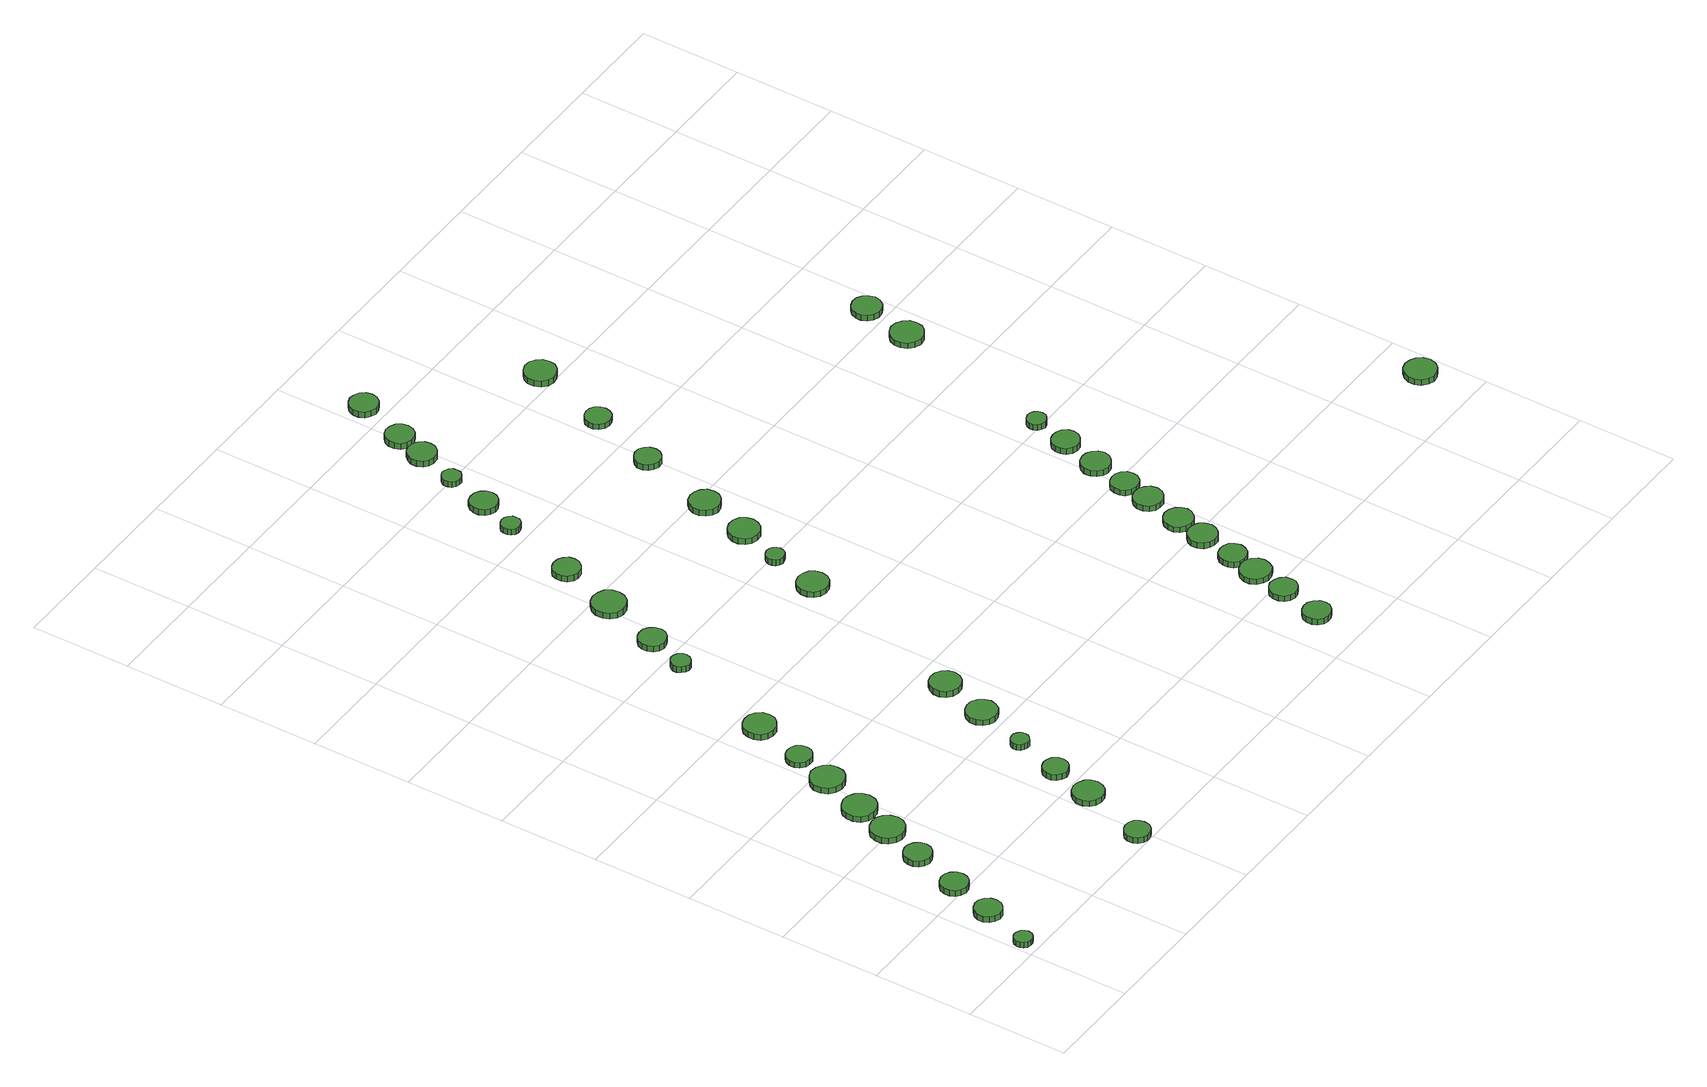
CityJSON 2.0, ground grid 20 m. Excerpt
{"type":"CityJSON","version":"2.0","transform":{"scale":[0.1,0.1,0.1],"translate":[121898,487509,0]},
"CityObjects":{
"tree1":{"type":"SolitaryVegetationObject","attributes":{"function":"something"},"geometry":[{"type":"MultiSurface","lod":"1","boundaries":[[[0,1,2,3,4,5,6,7,8,9,10,11,12,13,14]],[[15,16,17,18,19,20,21,22,23,24,25,26,27,28,29]],[[0,29,28,1]],[[1,28,27,2]],[[2,27,26,3]],[[3,26,25,4]],[[4,25,24,5]],[[5,24,23,6]],[[6,23,22,7]],[[7,22,21,8]],[[8,21,20,9]],[[9,20,19,10]],[[10,19,18,11]],[[11,18,17,12]],[[12,17,16,13]],[[13,16,15,14]],[[14,15,29,0]]]}]},
"tree2":{"type":"SolitaryVegetationObject","attributes":{"function":"something"},"geometry":[{"type":"MultiSurface","lod":"1","boundaries":[[[30,31,32,33,34,35,36,37,38,39,40,41,42,43,44]],[[45,46,47,48,49,50,51,52,53,54,55,56,57,58,59]],[[30,59,58,31]],[[31,58,57,32]],[[32,57,56,33]],[[33,56,55,34]],[[34,55,54,35]],[[35,54,53,36]],[[36,53,52,37]],[[37,52,51,38]],[[38,51,50,39]],[[39,50,49,40]],[[40,49,48,41]],[[41,48,47,42]],[[42,47,46,43]],[[43,46,45,44]],[[44,45,59,30]]]}]},
"tree3":{"type":"SolitaryVegetationObject","attributes":{"function":"something"},"geometry":[{"type":"MultiSurface","lod":"1","boundaries":[[[60,61,62,63,64,65,66,67,68,69,70,71,72,73,74]],[[75,76,77,78,79,80,81,82,83,84,85,86,87,88,89]],[[60,89,88,61]],[[61,88,87,62]],[[62,87,86,63]],[[63,86,85,64]],[[64,85,84,65]],[[65,84,83,66]],[[66,83,82,67]],[[67,82,81,68]],[[68,81,80,69]],[[69,80,79,70]],[[70,79,78,71]],[[71,78,77,72]],[[72,77,76,73]],[[73,76,75,74]],[[74,75,89,60]]]}]},
"tree4":{"type":"SolitaryVegetationObject","attributes":{"function":"something"},"geometry":[{"type":"MultiSurface","lod":"1","boundaries":[[[90,91,92,93,94,95,96,97,98,99,100,101,102,103,104]],[[105,106,107,108,109,110,111,112,113,114,115,116,117,118,119]],[[90,119,118,91]],[[91,118,117,92]],[[92,117,116,93]],[[93,116,115,94]],[[94,115,114,95]],[[95,114,113,96]],[[96,113,112,97]],[[97,112,111,98]],[[98,111,110,99]],[[99,110,109,100]],[[100,109,108,101]],[[101,108,107,102]],[[102,107,106,103]],[[103,106,105,104]],[[104,105,119,90]]]}]},
"tree5":{"type":"SolitaryVegetationObject","attributes":{"function":"something"},"geometry":[{"type":"MultiSurface","lod":"1","boundaries":[[[120,121,122,123,124,125,126,127,128,129,130,131,132,133,134]],[[135,136,137,138,139,140,141,142,143,144,145,146,147,148,149]],[[120,149,148,121]],[[121,148,147,122]],[[122,147,146,123]],[[123,146,145,124]],[[124,145,144,125]],[[125,144,143,126]],[[126,143,142,127]],[[127,142,141,128]],[[128,141,140,129]],[[129,140,139,130]],[[130,139,138,131]],[[131,138,137,132]],[[132,137,136,133]],[[133,136,135,134]],[[134,135,149,120]]]}]},
"tree6":{"type":"SolitaryVegetationObject","attributes":{"function":"something"},"geometry":[{"type":"MultiSurface","lod":"1","boundaries":[[[150,151,152,153,154,155,156,157,158,159,160,161,162,163,164]],[[165,166,167,168,169,170,171,172,173,174,175,176,177,178,179]],[[150,179,178,151]],[[151,178,177,152]],[[152,177,176,153]],[[153,176,175,154]],[[154,175,174,155]],[[155,174,173,156]],[[156,173,172,157]],[[157,172,171,158]],[[158,171,170,159]],[[159,170,169,160]],[[160,169,168,161]],[[161,168,167,162]],[[162,167,166,163]],[[163,166,165,164]],[[164,165,179,150]]]}]},
"tree7":{"type":"SolitaryVegetationObject","attributes":{"function":"something"},"geometry":[{"type":"MultiSurface","lod":"1","boundaries":[[[180,181,182,183,184,185,186,187,188,189,190,191,192,193,194]],[[195,196,197,198,199,200,201,202,203,204,205,206,207,208,209]],[[180,209,208,181]],[[181,208,207,182]],[[182,207,206,183]],[[183,206,205,184]],[[184,205,204,185]],[[185,204,203,186]],[[186,203,202,187]],[[187,202,201,188]],[[188,201,200,189]],[[189,200,199,190]],[[190,199,198,191]],[[191,198,197,192]],[[192,197,196,193]],[[193,196,195,194]],[[194,195,209,180]]]}]},
"tree8":{"type":"SolitaryVegetationObject","attributes":{"function":"something"},"geometry":[{"type":"MultiSurface","lod":"1","boundaries":[[[210,211,212,213,214,215,216,217,218,219,220,221,222,223,224]],[[225,226,227,228,229,230,231,232,233,234,235,236,237,238,239]],[[210,239,238,211]],[[211,238,237,212]],[[212,237,236,213]],[[213,236,235,214]],[[214,235,234,215]],[[215,234,233,216]],[[216,233,232,217]],[[217,232,231,218]],[[218,231,230,219]],[[219,230,229,220]],[[220,229,228,221]],[[221,228,227,222]],[[222,227,226,223]],[[223,226,225,224]],[[224,225,239,210]]]}]},
"tree9":{"type":"SolitaryVegetationObject","attributes":{"function":"something"},"geometry":[{"type":"MultiSurface","lod":"1","boundaries":[[[240,241,242,243,244,245,246,247,248,249,250,251,252,253,254]],[[255,256,257,258,259,260,261,262,263,264,265,266,267,268,269]],[[240,269,268,241]],[[241,268,267,242]],[[242,267,266,243]],[[243,266,265,244]],[[244,265,264,245]],[[245,264,263,246]],[[246,263,262,247]],[[247,262,261,248]],[[248,261,260,249]],[[249,260,259,250]],[[250,259,258,251]],[[251,258,257,252]],[[252,257,256,253]],[[253,256,255,254]],[[254,255,269,240]]]}]},
"tree10":{"type":"SolitaryVegetationObject","attributes":{"function":"something"},"geometry":[{"type":"MultiSurface","lod":"1","boundaries":[[[270,271,272,273,274,275,276,277,278,279,280,281,282,283,284]],[[285,286,287,288,289,290,291,292,293,294,295,296,297,298,299]],[[270,299,298,271]],[[271,298,297,272]],[[272,297,296,273]],[[273,296,295,274]],[[274,295,294,275]],[[275,294,293,276]],[[276,293,292,277]],[[277,292,291,278]],[[278,291,290,279]],[[279,290,289,280]],[[280,289,288,281]],[[281,288,287,282]],[[282,287,286,283]],[[283,286,285,284]],[[284,285,299,270]]]}]},
"tree11":{"type":"SolitaryVegetationObject","attributes":{"function":"something"},"geometry":[{"type":"MultiSurface","lod":"1","boundaries":[[[300,301,302,303,304,305,306,307,308,309,310,311,312,313,314]],[[315,316,317,318,319,320,321,322,323,324,325,326,327,328,329]],[[300,329,328,301]],[[301,328,327,302]],[[302,327,326,303]],[[303,326,325,304]],[[304,325,324,305]],[[305,324,323,306]],[[306,323,322,307]],[[307,322,321,308]],[[308,321,320,309]],[[309,320,319,310]],[[310,319,318,311]],[[311,318,317,312]],[[312,317,316,313]],[[313,316,315,314]],[[314,315,329,300]]]}]},
"tree12":{"type":"SolitaryVegetationObject","attributes":{"function":"something"},"geometry":[{"type":"MultiSurface","lod":"1","boundaries":[[[330,331,332,333,334,335,336,337,338,339,340,341,342,343,344]],[[345,346,347,348,349,350,351,352,353,354,355,356,357,358,359]],[[330,359,358,331]],[[331,358,357,332]],[[332,357,356,333]],[[333,356,355,334]],[[334,355,354,335]],[[335,354,353,336]],[[336,353,352,337]],[[337,352,351,338]],[[338,351,350,339]],[[339,350,349,340]],[[340,349,348,341]],[[341,348,347,342]],[[342,347,346,343]],[[343,346,345,344]],[[344,345,359,330]]]}]},
"tree13":{"type":"SolitaryVegetationObject","attributes":{"function":"something"},"geometry":[{"type":"MultiSurface","lod":"1","boundaries":[[[360,361,362,363,364,365,366,367,368,369,370,371,372,373,374]],[[375,376,377,378,379,380,381,382,383,384,385,386,387,388,389]],[[360,389,388,361]],[[361,388,387,362]],[[362,387,386,363]],[[363,386,385,364]],[[364,385,384,365]],[[365,384,383,366]],[[366,383,382,367]],[[367,382,381,368]],[[368,381,380,369]],[[369,380,379,370]],[[370,379,378,371]],[[371,378,377,372]],[[372,377,376,373]],[[373,376,375,374]],[[374,375,389,360]]]}]},
"tree14":{"type":"SolitaryVegetationObject","attributes":{"function":"something"},"geometry":[{"type":"MultiSurface","lod":"1","boundaries":[[[390,391,392,393,394,395,396,397,398,399,400,401,402,403,404]],[[405,406,407,408,409,410,411,412,413,414,415,416,417,418,419]],[[390,419,418,391]],[[391,418,417,392]],[[392,417,416,393]],[[393,416,415,394]],[[394,415,414,395]],[[395,414,413,396]],[[396,413,412,397]],[[397,412,411,398]],[[398,411,410,399]],[[399,410,409,400]],[[400,409,408,401]],[[401,408,407,402]],[[402,407,406,403]],[[403,406,405,404]],[[404,405,419,390]]]}]},
"tree15":{"type":"SolitaryVegetationObject","attributes":{"function":"something"},"geometry":[{"type":"MultiSurface","lod":"1","boundaries":[[[420,421,422,423,424,425,426,427,428,429,430,431,432,433,434]],[[435,436,437,438,439,440,441,442,443,444,445,446,447,448,449]],[[420,449,448,421]],[[421,448,447,422]],[[422,447,446,423]],[[423,446,445,424]],[[424,445,444,425]],[[425,444,443,426]],[[426,443,442,427]],[[427,442,441,428]],[[428,441,440,429]],[[429,440,439,430]],[[430,439,438,431]],[[431,438,437,432]],[[432,437,436,433]],[[433,436,435,434]],[[434,435,449,420]]]}]},
"tree16":{"type":"SolitaryVegetationObject","attributes":{"function":"something"},"geometry":[{"type":"MultiSurface","lod":"1","boundaries":[[[450,451,452,453,454,455,456,457,458,459,460,461,462,463,464]],[[465,466,467,468,469,470,471,472,473,474,475,476,477,478,479]],[[450,479,478,451]],[[451,478,477,452]],[[452,477,476,453]],[[453,476,475,454]],[[454,475,474,455]],[[455,474,473,456]],[[456,473,472,457]],[[457,472,471,458]],[[458,471,470,459]],[[459,470,469,460]],[[460,469,468,461]],[[461,468,467,462]],[[462,467,466,463]],[[463,466,465,464]],[[464,465,479,450]]]}]},
"tree17":{"type":"SolitaryVegetationObject","attributes":{"function":"something"},"geometry":[{"type":"MultiSurface","lod":"1","boundaries":[[[480,481,482,483,484,485,486,487,488,489,490,491,492,493,494]],[[495,496,497,498,499,500,501,502,503,504,505,506,507,508,509]],[[480,509,508,481]],[[481,508,507,482]],[[482,507,506,483]],[[483,506,505,484]],[[484,505,504,485]],[[485,504,503,486]],[[486,503,502,487]],[[487,502,501,488]],[[488,501,500,489]],[[489,500,499,490]],[[490,499,498,491]],[[491,498,497,492]],[[492,497,496,493]],[[493,496,495,494]],[[494,495,509,480]]]}]},
"tree18":{"type":"SolitaryVegetationObject","attributes":{"function":"something"},"geometry":[{"type":"MultiSurface","lod":"1","boundaries":[[[510,511,512,513,514,515,516,517,518,519,520,521,522,523,524]],[[525,526,527,528,529,530,531,532,533,534,535,536,537,538,539]],[[510,539,538,511]],[[511,538,537,512]],[[512,537,536,513]],[[513,536,535,514]],[[514,535,534,515]],[[515,534,533,516]],[[516,533,532,517]],[[517,532,531,518]],[[518,531,530,519]],[[519,530,529,520]],[[520,529,528,521]],[[521,528,527,522]],[[522,527,526,523]],[[523,526,525,524]],[[524,525,539,510]]]}]},
"tree19":{"type":"SolitaryVegetationObject","attributes":{"function":"something"},"geometry":[{"type":"MultiSurface","lod":"1","boundaries":[[[540,541,542,543,544,545,546,547,548,549,550,551,552,553,554]],[[555,556,557,558,559,560,561,562,563,564,565,566,567,568,569]],[[540,569,568,541]],[[541,568,567,542]],[[542,567,566,543]],[[543,566,565,544]],[[544,565,564,545]],[[545,564,563,546]],[[546,563,562,547]],[[547,562,561,548]],[[548,561,560,549]],[[549,560,559,550]],[[550,559,558,551]],[[551,558,557,552]],[[552,557,556,553]],[[553,556,555,554]],[[554,555,569,540]]]}]},
"tree20":{"type":"SolitaryVegetationObject","attributes":{"function":"something"},"geometry":[{"type":"MultiSurface","lod":"1","boundaries":[[[570,571,572,573,574,575,576,577,578,579,580,581,582,583,584]],[[585,586,587,588,589,590,591,592,593,594,595,596,597,598,599]],[[570,599,598,571]],[[571,598,597,572]],[[572,597,596,573]],[[573,596,595,574]],[[574,595,594,575]],[[575,594,593,576]],[[576,593,592,577]],[[577,592,591,578]],[[578,591,590,579]],[[579,590,589,580]],[[580,589,588,581]],[[581,588,587,582]],[[582,587,586,583]],[[583,586,585,584]],[[584,585,599,570]]]}]},
"tree21":{"type":"SolitaryVegetationObject","attributes":{"function":"something"},"geometry":[{"type":"MultiSurface","lod":"1","boundaries":[[[600,601,602,603,604,605,606,607,608,609,610,611,612,613,614]],[[615,616,617,618,619,620,621,622,623,624,625,626,627,628,629]],[[600,629,628,601]],[[601,628,627,602]],[[602,627,626,603]],[[603,626,625,604]],[[604,625,624,605]],[[605,624,623,606]],[[606,623,622,607]],[[607,622,621,608]],[[608,621,620,609]],[[609,620,619,610]],[[610,619,618,611]],[[611,618,617,612]],[[612,617,616,613]],[[613,616,615,614]],[[614,615,629,600]]]}]},
"tree22":{"type":"SolitaryVegetationObject","attributes":{"function":"something"},"geometry":[{"type":"MultiSurface","lod":"1","boundaries":[[[630,631,632,633,634,635,636,637,638,639,640,641,642,643,644]],[[645,646,647,648,649,650,651,652,653,654,655,656,657,658,659]],[[630,659,658,631]],[[631,658,657,632]],[[632,657,656,633]],[[633,656,655,634]],[[634,655,654,635]],[[635,654,653,636]],[[636,653,652,637]],[[637,652,651,638]],[[638,651,650,639]],[[639,650,649,640]],[[640,649,648,641]],[[641,648,647,642]],[[642,647,646,643]],[[643,646,645,644]],[[644,645,659,630]]]}]},
"tree23":{"type":"SolitaryVegetationObject","attributes":{"function":"something"},"geometry":[{"type":"MultiSurface","lod":"1","boundaries":[[[660,661,662,663,664,665,666,667,668,669,670,671,672,673,674]],[[675,676,677,678,679,680,681,682,683,684,685,686,687,688,689]],[[660,689,688,661]],[[661,688,687,662]],[[662,687,686,663]],[[663,686,685,664]],[[664,685,684,665]],[[665,684,683,666]],[[666,683,682,667]],[[667,682,681,668]],[[668,681,680,669]],[[669,680,679,670]],[[670,679,678,671]],[[671,678,677,672]],[[672,677,676,673]],[[673,676,675,674]],[[674,675,689,660]]]}]},
"tree24":{"type":"SolitaryVegetationObject","attributes":{"function":"something"},"geometry":[{"type":"MultiSurface","lod":"1","boundaries":[[[690,691,692,693,694,695,696,697,698,699,700,701,702,703,704]],[[705,706,707,708,709,710,711,712,713,714,715,716,717,718,719]],[[690,719,718,691]],[[691,718,717,692]],[[692,717,716,693]],[[693,716,715,694]],[[694,715,714,695]],[[695,714,713,696]],[[696,713,712,697]],[[697,712,711,698]],[[698,711,710,699]],[[699,710,709,700]],[[700,709,708,701]],[[701,708,707,702]],[[702,707,706,703]],[[703,706,705,704]],[[704,705,719,690]]]}]},
"tree25":{"type":"SolitaryVegetationObject","attributes":{"function":"something"},"geometry":[{"type":"MultiSurface","lod":"1","boundaries":[[[720,721,722,723,724,725,726,727,728,729,730,731,732,733,734]],[[735,736,737,738,739,740,741,742,743,744,745,746,747,748,749]],[[720,749,748,721]],[[721,748,747,722]],[[722,747,746,723]],[[723,746,745,724]],[[724,745,744,725]],[[725,744,743,726]],[[726,743,742,727]],[[727,742,741,728]],[[728,741,740,729]],[[729,740,739,730]],[[730,739,738,731]],[[731,738,737,732]],[[732,737,736,733]],[[733,736,735,734]],[[734,735,749,720]]]}]},
"tree26":{"type":"SolitaryVegetationObject","attributes":{"function":"something"},"geometry":[{"type":"MultiSurface","lod":"1","boundaries":[[[750,751,752,753,754,755,756,757,758,759,760,761,762,763,764]],[[765,766,767,768,769,770,771,772,773,774,775,776,777,778,779]],[[750,779,778,751]],[[751,778,777,752]],[[752,777,776,753]],[[753,776,775,754]],[[754,775,774,755]],[[755,774,773,756]],[[756,773,772,757]],[[757,772,771,758]],[[758,771,770,759]],[[759,770,769,760]],[[760,769,768,761]],[[761,768,767,762]],[[762,767,766,763]],[[763,766,765,764]],[[764,765,779,750]]]}]},
"tree27":{"type":"SolitaryVegetationObject","attributes":{"function":"something"},"geometry":[{"type":"MultiSurface","lod":"1","boundaries":[[[780,781,782,783,784,785,786,787,788,789,790,791,792,793,794]],[[795,796,797,798,799,800,801,802,803,804,805,806,807,808,809]],[[780,809,808,781]],[[781,808,807,782]],[[782,807,806,783]],[[783,806,805,784]],[[784,805,804,785]],[[785,804,803,786]],[[786,803,802,787]],[[787,802,801,788]],[[788,801,800,789]],[[789,800,799,790]],[[790,799,798,791]],[[791,798,797,792]],[[792,797,796,793]],[[793,796,795,794]],[[794,795,809,780]]]}]},
"tree28":{"type":"SolitaryVegetationObject","attributes":{"function":"something"},"geometry":[{"type":"MultiSurface","lod":"1","boundaries":[[[810,811,812,813,814,815,816,817,818,819,820,821,822,823,824]],[[825,826,827,828,829,830,831,832,833,834,835,836,837,838,839]],[[810,839,838,811]],[[811,838,837,812]],[[812,837,836,813]],[[813,836,835,814]],[[814,835,834,815]],[[815,834,833,816]],[[816,833,832,817]],[[817,832,831,818]],[[818,831,830,819]],[[819,830,829,820]],[[820,829,828,821]],[[821,828,827,822]],[[822,827,826,823]],[[823,826,825,824]],[[824,825,839,810]]]}]},
"tree29":{"type":"SolitaryVegetationObject","attributes":{"function":"something"},"geometry":[{"type":"MultiSurface","lod":"1","boundaries":[[[840,841,842,843,844,845,846,847,848,849,850,851,852,853,854]],[[855,856,857,858,859,860,861,862,863,864,865,866,867,868,869]],[[840,869,868,841]],[[841,868,867,842]],[[842,867,866,843]],[[843,866,865,844]],[[844,865,864,845]],[[845,864,863,846]],[[846,863,862,847]],[[847,862,861,848]],[[848,861,860,849]],[[849,860,859,850]],[[850,859,858,851]],[[851,858,857,852]],[[852,857,856,853]],[[853,856,855,854]],[[854,855,869,840]]]}]},
"tree30":{"type":"SolitaryVegetationObject","attributes":{"function":"something"},"geometry":[{"type":"MultiSurface","lod":"1","boundaries":[[[870,871,872,873,874,875,876,877,878,879,880,881,882,883,884]],[[885,886,887,888,889,890,891,892,893,894,895,896,897,898,899]],[[870,899,898,871]],[[871,898,897,872]],[[872,897,896,873]],[[873,896,895,874]],[[874,895,894,875]],[[875,894,893,876]],[[876,893,892,877]],[[877,892,891,878]],[[878,891,890,879]],[[879,890,889,880]],[[880,889,888,881]],[[881,888,887,882]],[[882,887,886,883]],[[883,886,885,884]],[[884,885,899,870]]]}]},
"tree31":{"type":"SolitaryVegetationObject","attributes":{"function":"something"},"geometry":[{"type":"MultiSurface","lod":"1","boundaries":[[[900,901,902,903,904,905,906,907,908,909,910,911,912,913,914]],[[915,916,917,918,919,920,921,922,923,924,925,926,927,928,929]],[[900,929,928,901]],[[901,928,927,902]],[[902,927,926,903]],[[903,926,925,904]],[[904,925,924,905]],[[905,924,923,906]],[[906,923,922,907]],[[907,922,921,908]],[[908,921,920,909]],[[909,920,919,910]],[[910,919,918,911]],[[911,918,917,912]],[[912,917,916,913]],[[913,916,915,914]],[[914,915,929,900]]]}]},
"tree32":{"type":"SolitaryVegetationObject","attributes":{"function":"something"},"geometry":[{"type":"MultiSurface","lod":"1","boundaries":[[[930,931,932,933,934,935,936,937,938,939,940,941,942,943,944]],[[945,946,947,948,949,950,951,952,953,954,955,956,957,958,959]],[[930,959,958,931]],[[931,958,957,932]],[[932,957,956,933]],[[933,956,955,934]],[[934,955,954,935]],[[935,954,953,936]],[[936,953,952,937]],[[937,952,951,938]],[[938,951,950,939]],[[939,950,949,940]],[[940,949,948,941]],[[941,948,947,942]],[[942,947,946,943]],[[943,946,945,944]],[[944,945,959,930]]]}]},
"tree33":{"type":"SolitaryVegetationObject","attributes":{"function":"something"},"geometry":[{"type":"MultiSurface","lod":"1","boundaries":[[[960,961,962,963,964,965,966,967,968,969,970,971,972,973,974]],[[975,976,977,978,979,980,981,982,983,984,985,986,987,988,989]],[[960,989,988,961]],[[961,988,987,962]],[[962,987,986,963]],[[963,986,985,964]],[[964,985,984,965]],[[965,984,983,966]],[[966,983,982,967]],[[967,982,981,968]],[[968,981,980,969]],[[969,980,979,970]],[[970,979,978,971]],[[971,978,977,972]],[[972,977,976,973]],[[973,976,975,974]],[[974,975,989,960]]]}]},
"tree34":{"type":"SolitaryVegetationObject","attributes":{"function":"something"},"geometry":[{"type":"MultiSurface","lod":"1","boundaries":[[[990,991,992,993,994,995,996,997,998,999,1000,1001,1002,1003,1004]],[[1005,1006,1007,1008,1009,1010,1011,1012,1013,1014,1015,1016,1017,1018,1019]],[[990,1019,1018,991]],[[991,1018,1017,992]],[[992,1017,1016,993]],[[993,1016,1015,994]],[[994,1015,1014,995]],[[995,1014,1013,996]],[[996,1013,1012,997]],[[997,1012,1011,998]],[[998,1011,1010,999]],[[999,1010,1009,1000]],[[1000,1009,1008,1001]],[[1001,1008,1007,1002]],[[1002,1007,1006,1003]],[[1003,1006,1005,1004]],[[1004,1005,1019,990]]]}]},
"tree35":{"type":"SolitaryVegetationObject","attributes":{"function":"something"},"geometry":[{"type":"MultiSurface","lod":"1","boundaries":[[[1020,1021,1022,1023,1024,1025,1026,1027,1028,1029,1030,1031,1032,1033,1034]],[[1035,1036,1037,1038,1039,1040,1041,1042,1043,1044,1045,1046,1047,1048,1049]],[[1020,1049,1048,1021]],[[1021,1048,1047,1022]],[[1022,1047,1046,1023]],[[1023,1046,1045,1024]],[[1024,1045,1044,1025]],[[1025,1044,1043,1026]],[[1026,1043,1042,1027]],[[1027,1042,1041,1028]],[[1028,1041,1040,1029]],[[1029,1040,1039,1030]],[[1030,1039,1038,1031]],[[1031,1038,1037,1032]],[[1032,1037,1036,1033]],[[1033,1036,1035,1034]],[[1034,1035,1049,1020]]]}]},
"tree36":{"type":"SolitaryVegetationObject","attributes":{"function":"something"},"geometry":[{"type":"MultiSurface","lod":"1","boundaries":[[[1050,1051,1052,1053,1054,1055,1056,1057,1058,1059,1060,1061,1062,1063,1064]],[[1065,1066,1067,1068,1069,1070,1071,1072,1073,1074,1075,1076,1077,1078,1079]],[[1050,1079,1078,1051]],[[1051,1078,1077,1052]],[[1052,1077,1076,1053]],[[1053,1076,1075,1054]],[[1054,1075,1074,1055]],[[1055,1074,1073,1056]],[[1056,1073,1072,1057]],[[1057,1072,1071,1058]],[[1058,1071,1070,1059]],[[1059,1070,1069,1060]],[[1060,1069,1068,1061]],[[1061,1068,1067,1062]],[[1062,1067,1066,1063]],[[1063,1066,1065,1064]],[[1064,1065,1079,1050]]]}]},
"tree37":{"type":"SolitaryVegetationObject","attributes":{"function":"something"},"geometry":[{"type":"MultiSurface","lod":"1","boundaries":[[[1080,1081,1082,1083,1084,1085,1086,1087,1088,1089,1090,1091,1092,1093,1094]],[[1095,1096,1097,1098,1099,1100,1101,1102,1103,1104,1105,1106,1107,1108,1109]],[[1080,1109,1108,1081]],[[1081,1108,1107,1082]],[[1082,1107,1106,1083]],[[1083,1106,1105,1084]],[[1084,1105,1104,1085]],[[1085,1104,1103,1086]],[[1086,1103,1102,1087]],[[1087,1102,1101,1088]],[[1088,1101,1100,1089]],[[1089,1100,1099,1090]],[[1090,1099,1098,1091]],[[1091,1098,1097,1092]],[[1092,1097,1096,1093]],[[1093,1096,1095,1094]],[[1094,1095,1109,1080]]]}]},
"tree38":{"type":"SolitaryVegetationObject","attributes":{"function":"something"},"geometry":[{"type":"MultiSurface","lod":"1","boundaries":[[[1110,1111,1112,1113,1114,1115,1116,1117,1118,1119,1120,1121,1122,1123,1124]],[[1125,1126,1127,1128,1129,1130,1131,1132,1133,1134,1135,1136,1137,1138,1139]],[[1110,1139,1138,1111]],[[1111,1138,1137,1112]],[[1112,1137,1136,1113]],[[1113,1136,1135,1114]],[[1114,1135,1134,1115]],[[1115,1134,1133,1116]],[[1116,1133,1132,1117]],[[1117,1132,1131,1118]],[[1118,1131,1130,1119]],[[1119,1130,1129,1120]],[[1120,1129,1128,1121]],[[1121,1128,1127,1122]],[[1122,1127,1126,1123]],[[1123,1126,1125,1124]],[[1124,1125,1139,1110]]]}]},
"tree39":{"type":"SolitaryVegetationObject","attributes":{"function":"something"},"geometry":[{"type":"MultiSurface","lod":"1","boundaries":[[[1140,1141,1142,1143,1144,1145,1146,1147,1148,1149,1150,1151,1152,1153,1154]],[[1155,1156,1157,1158,1159,1160,1161,1162,1163,1164,1165,1166,1167,1168,1169]],[[1140,1169,1168,1141]],[[1141,1168,1167,1142]],[[1142,1167,1166,1143]],[[1143,1166,1165,1144]],[[1144,1165,1164,1145]],[[1145,1164,1163,1146]],[[1146,1163,1162,1147]],[[1147,1162,1161,1148]],[[1148,1161,1160,1149]],[[1149,1160,1159,1150]],[[1150,1159,1158,1151]],[[1151,1158,1157,1152]],[[1152,1157,1156,1153]],[[1153,1156,1155,1154]],[[1154,1155,1169,1140]]]}]},
"tree40":{"type":"SolitaryVegetationObject","attributes":{"function":"something"},"geometry":[{"type":"MultiSurface","lod":"1","boundaries":[[[1170,1171,1172,1173,1174,1175,1176,1177,1178,1179,1180,1181,1182,1183,1184]],[[1185,1186,1187,1188,1189,1190,1191,1192,1193,1194,1195,1196,1197,1198,1199]],[[1170,1199,1198,1171]],[[1171,1198,1197,1172]],[[1172,1197,1196,1173]],[[1173,1196,1195,1174]],[[1174,1195,1194,1175]],[[1175,1194,1193,1176]],[[1176,1193,1192,1177]],[[1177,1192,1191,1178]],[[1178,1191,1190,1179]],[[1179,1190,1189,1180]],[[1180,1189,1188,1181]],[[1181,1188,1187,1182]],[[1182,1187,1186,1183]],[[1183,1186,1185,1184]],[[1184,1185,1199,1170]]]}]},
"tree41":{"type":"SolitaryVegetationObject","attributes":{"function":"something"},"geometry":[{"type":"MultiSurface","lod":"1","boundaries":[[[1200,1201,1202,1203,1204,1205,1206,1207,1208,1209,1210,1211,1212,1213,1214]],[[1215,1216,1217,1218,1219,1220,1221,1222,1223,1224,1225,1226,1227,1228,1229]],[[1200,1229,1228,1201]],[[1201,1228,1227,1202]],[[1202,1227,1226,1203]],[[1203,1226,1225,1204]],[[1204,1225,1224,1205]],[[1205,1224,1223,1206]],[[1206,1223,1222,1207]],[[1207,1222,1221,1208]],[[1208,1221,1220,1209]],[[1209,1220,1219,1210]],[[1210,1219,1218,1211]],[[1211,1218,1217,1212]],[[1212,1217,1216,1213]],[[1213,1216,1215,1214]],[[1214,1215,1229,1200]]]}]},
"tree42":{"type":"SolitaryVegetationObject","attributes":{"function":"something"},"geometry":[{"type":"MultiSurface","lod":"1","boundaries":[[[1230,1231,1232,1233,1234,1235,1236,1237,1238,1239,1240,1241,1242,1243,1244]],[[1245,1246,1247,1248,1249,1250,1251,1252,1253,1254,1255,1256,1257,1258,1259]],[[1230,1259,1258,1231]],[[1231,1258,1257,1232]],[[1232,1257,1256,1233]],[[1233,1256,1255,1234]],[[1234,1255,1254,1235]],[[1235,1254,1253,1236]],[[1236,1253,1252,1237]],[[1237,1252,1251,1238]],[[1238,1251,1250,1239]],[[1239,1250,1249,1240]],[[1240,1249,1248,1241]],[[1241,1248,1247,1242]],[[1242,1247,1246,1243]],[[1243,1246,1245,1244]],[[1244,1245,1259,1230]]]}]},
"tree43":{"type":"SolitaryVegetationObject","attributes":{"function":"something"},"geometry":[{"type":"MultiSurface","lod":"1","boundaries":[[[1260,1261,1262,1263,1264,1265,1266,1267,1268,1269,1270,1271,1272,1273,1274]],[[1275,1276,1277,1278,1279,1280,1281,1282,1283,1284,1285,1286,1287,1288,1289]],[[1260,1289,1288,1261]],[[1261,1288,1287,1262]],[[1262,1287,1286,1263]],[[1263,1286,1285,1264]],[[1264,1285,1284,1265]],[[1265,1284,1283,1266]],[[1266,1283,1282,1267]],[[1267,1282,1281,1268]],[[1268,1281,1280,1269]],[[1269,1280,1279,1270]],[[1270,1279,1278,1271]],[[1271,1278,1277,1272]],[[1272,1277,1276,1273]],[[1273,1276,1275,1274]],[[1274,1275,1289,1260]]]}]},
"tree44":{"type":"SolitaryVegetationObject","attributes":{"function":"something"},"geometry":[{"type":"MultiSurface","lod":"1","boundaries":[[[1290,1291,1292,1293,1294,1295,1296,1297,1298,1299,1300,1301,1302,1303,1304]],[[1305,1306,1307,1308,1309,1310,1311,1312,1313,1314,1315,1316,1317,1318,1319]],[[1290,1319,1318,1291]],[[1291,1318,1317,1292]],[[1292,1317,1316,1293]],[[1293,1316,1315,1294]],[[1294,1315,1314,1295]],[[1295,1314,1313,1296]],[[1296,1313,1312,1297]],[[1297,1312,1311,1298]],[[1298,1311,1310,1299]],[[1299,1310,1309,1300]],[[1300,1309,1308,1301]],[[1301,1308,1307,1302]],[[1302,1307,1306,1303]],[[1303,1306,1305,1304]],[[1304,1305,1319,1290]]]}]},
"tree45":{"type":"SolitaryVegetationObject","attributes":{"function":"something"},"geometry":[{"type":"MultiSurface","lod":"1","boundaries":[[[1320,1321,1322,1323,1324,1325,1326,1327,1328,1329,1330,1331,1332,1333,1334]],[[1335,1336,1337,1338,1339,1340,1341,1342,1343,1344,1345,1346,1347,1348,1349]],[[1320,1349,1348,1321]],[[1321,1348,1347,1322]],[[1322,1347,1346,1323]],[[1323,1346,1345,1324]],[[1324,1345,1344,1325]],[[1325,1344,1343,1326]],[[1326,1343,1342,1327]],[[1327,1342,1341,1328]],[[1328,1341,1340,1329]],[[1329,1340,1339,1330]],[[1330,1339,1338,1331]],[[1331,1338,1337,1332]],[[1332,1337,1336,1333]],[[1333,1336,1335,1334]],[[1334,1335,1349,1320]]]}]},
"tree46":{"type":"SolitaryVegetationObject","attributes":{"function":"something"},"geometry":[{"type":"MultiSurface","lod":"1","boundaries":[[[1350,1351,1352,1353,1354,1355,1356,1357,1358,1359,1360,1361,1362,1363,1364]],[[1365,1366,1367,1368,1369,1370,1371,1372,1373,1374,1375,1376,1377,1378,1379]],[[1350,1379,1378,1351]],[[1351,1378,1377,1352]],[[1352,1377,1376,1353]],[[1353,1376,1375,1354]],[[1354,1375,1374,1355]],[[1355,1374,1373,1356]],[[1356,1373,1372,1357]],[[1357,1372,1371,1358]],[[1358,1371,1370,1359]],[[1359,1370,1369,1360]],[[1360,1369,1368,1361]],[[1361,1368,1367,1362]],[[1362,1367,1366,1363]],[[1363,1366,1365,1364]],[[1364,1365,1379,1350]]]}]}
},
"vertices":[
[41,31,15],[39,39,15],[35,44,15],[28,48,15],[21,49,15],[14,47,15],[9,42,15],[6,35,15],[6,28,15],[9,21,15],[14,16,15],[21,14,15],[28,14,15],[35,18,15],[39,24,15],[39,24,3],[35,18,3],[28,14,3],[21,14,3],[14,16,3],[9,21,3],[6,28,3],[6,35,3],[9,42,3],[14,47,3],[21,49,3],[28,48,3],[35,44,3],[39,39,3],[41,31,3],
[83,128,16],[81,139,16],[74,148,16],[65,154,16],[54,155,16],[43,151,16],[35,144,16],[30,134,16],[30,122,16],[35,112,16],[43,105,16],[54,101,16],[65,102,16],[74,108,16],[81,117,16],[81,117,3],[74,108,3],[65,102,3],[54,101,3],[43,105,3],[35,112,3],[30,122,3],[30,134,3],[35,144,3],[43,151,3],[54,155,3],[65,154,3],[74,148,3],[81,139,3],[83,128,3],
[112,219,16],[110,230,16],[103,239,16],[93,245,16],[82,246,16],[71,242,16],[63,235,16],[59,225,16],[59,213,16],[63,203,16],[71,196,16],[82,192,16],[93,193,16],[103,199,16],[110,208,16],[110,208,3],[103,199,3],[93,193,3],[82,192,3],[71,196,3],[63,203,3],[59,213,3],[59,225,3],[63,235,3],[71,242,3],[82,246,3],[93,245,3],[103,239,3],[110,230,3],[112,219,3],
[146,319,16],[144,330,16],[137,339,16],[127,345,16],[116,346,16],[105,342,16],[97,335,16],[93,324,16],[93,313,16],[97,303,16],[105,296,16],[116,292,16],[127,293,16],[137,299,16],[144,308,16],[144,308,3],[137,299,3],[127,293,3],[116,292,3],[105,296,3],[97,303,3],[93,313,3],[93,324,3],[97,335,3],[105,342,3],[116,346,3],[127,345,3],[137,339,3],[144,330,3],[146,319,3],
[181,402,17],[178,416,17],[170,427,17],[158,434,17],[145,435,17],[132,431,17],[121,422,17],[116,409,17],[116,395,17],[121,383,17],[132,374,17],[145,369,17],[158,371,17],[170,378,17],[178,389,17],[178,389,4],[170,378,4],[158,371,4],[145,369,4],[132,374,4],[121,383,4],[116,395,4],[116,409,4],[121,422,4],[132,431,4],[145,435,4],[158,434,4],[170,427,4],[178,416,4],[181,402,4],
[206,479,16],[203,492,16],[195,503,16],[183,510,16],[170,512,16],[157,507,16],[146,498,16],[141,486,16],[141,472,16],[146,459,16],[157,450,16],[170,446,16],[183,447,16],[195,454,16],[203,465,16],[203,465,3],[195,454,3],[183,447,3],[170,446,3],[157,450,3],[146,459,3],[141,472,3],[141,486,3],[146,498,3],[157,507,3],[170,512,3],[183,510,3],[195,503,3],[203,492,3],[206,479,3],
[241,571,16],[239,584,16],[231,595,16],[219,602,16],[205,604,16],[192,599,16],[182,590,16],[176,578,16],[176,564,16],[182,551,16],[192,542,16],[205,538,16],[219,539,16],[231,546,16],[239,557,16],[239,557,3],[231,546,3],[219,539,3],[205,538,3],[192,542,3],[182,551,3],[176,564,3],[176,578,3],[182,590,3],[192,599,3],[205,604,3],[219,602,3],[231,595,3],[239,584,3],[241,571,3],
[413,26,15],[411,36,15],[405,44,15],[396,49,15],[385,50,15],[376,47,15],[368,40,15],[364,31,15],[364,20,15],[368,11,15],[376,4,15],[385,1,15],[396,2,15],[405,7,15],[411,15,15],[411,15,2],[405,7,2],[396,2,2],[385,1,2],[376,4,2],[368,11,2],[364,20,2],[364,31,2],[368,40,2],[376,47,2],[385,50,2],[396,49,2],[405,44,2],[411,36,2],[413,26,2],
[259,647,16],[257,658,16],[251,666,16],[242,671,16],[232,672,16],[222,669,16],[214,662,16],[210,653,16],[210,642,16],[214,633,16],[222,626,16],[232,623,16],[242,624,16],[251,629,16],[257,637,16],[257,637,4],[251,629,4],[242,624,4],[232,623,4],[222,626,4],[214,633,4],[210,642,4],[210,653,4],[214,662,4],[222,669,4],[232,672,4],[242,671,4],[251,666,4],[257,658,4],[259,647,4],
[461,158,16],[458,170,16],[451,180,16],[440,186,16],[427,188,16],[415,184,16],[406,175,16],[401,164,16],[401,151,16],[406,140,16],[415,132,16],[427,128,16],[440,129,16],[451,135,16],[458,145,16],[458,145,4],[451,135,4],[440,129,4],[427,128,4],[415,132,4],[406,140,4],[401,151,4],[401,164,4],[406,175,4],[415,184,4],[427,188,4],[440,186,4],[451,180,4],[458,170,4],[461,158,4],
[298,753,17],[296,766,17],[288,776,17],[277,783,17],[264,784,17],[251,780,17],[241,771,17],[236,759,17],[236,746,17],[241,734,17],[251,726,17],[264,722,17],[277,723,17],[288,730,17],[296,740,17],[296,740,4],[288,730,4],[277,723,4],[264,722,4],[251,726,4],[241,734,4],[236,746,4],[236,759,4],[241,771,4],[251,780,4],[264,784,4],[277,783,4],[288,776,4],[296,766,4],[298,753,4],
[481,244,16],[479,254,16],[473,263,16],[464,268,16],[454,269,16],[444,266,16],[436,259,16],[432,249,16],[432,239,16],[436,230,16],[444,223,16],[454,219,16],[464,221,16],[473,226,16],[479,234,16],[479,234,3],[473,226,3],[464,221,3],[454,219,3],[444,223,3],[436,230,3],[432,239,3],[432,249,3],[436,259,3],[444,266,3],[454,269,3],[464,268,3],[473,263,3],[479,254,3],[481,244,3],
[505,341,15],[504,348,15],[499,354,15],[493,358,15],[486,358,15],[479,356,15],[473,351,15],[470,345,15],[470,337,15],[473,330,15],[479,326,15],[486,323,15],[493,324,15],[499,328,15],[504,334,15],[504,334,2],[499,328,2],[493,324,2],[486,323,2],[479,326,2],[473,330,2],[470,337,2],[470,345,2],[473,351,2],[479,356,2],[486,358,2],[493,358,2],[499,354,2],[504,348,2],[505,341,2],
[361,971,15],[359,978,15],[354,985,15],[347,989,15],[339,990,15],[332,987,15],[326,982,15],[322,975,15],[322,967,15],[326,959,15],[332,954,15],[339,951,15],[347,952,15],[354,956,15],[359,963,15],[359,963,2],[354,956,2],[347,952,2],[339,951,2],[332,954,2],[326,959,2],[322,967,2],[322,975,2],[326,982,2],[332,987,2],[339,990,2],[347,989,2],[354,985,2],[359,978,2],[361,971,2],
[548,442,16],[545,454,16],[538,464,16],[527,471,16],[514,472,16],[502,468,16],[493,460,16],[488,448,16],[488,436,16],[493,424,16],[502,416,16],[514,412,16],[527,413,16],[538,419,16],[545,430,16],[545,430,4],[538,419,4],[527,413,4],[514,412,4],[502,416,4],[493,424,4],[488,436,4],[488,448,4],[493,460,4],[502,468,4],[514,472,4],[527,471,4],[538,464,4],[545,454,4],[548,442,4],
[395,1048,16],[393,1059,16],[386,1068,16],[377,1074,16],[365,1075,16],[355,1072,16],[346,1064,16],[342,1054,16],[342,1043,16],[346,1032,16],[355,1025,16],[365,1021,16],[377,1023,16],[386,1028,16],[393,1037,16],[393,1037,3],[386,1028,3],[377,1023,3],[365,1021,3],[355,1025,3],[346,1032,3],[342,1043,3],[342,1054,3],[346,1064,3],[355,1072,3],[365,1075,3],[377,1074,3],[386,1068,3],[393,1059,3],[395,1048,3],
[580,541,16],[577,553,16],[570,563,16],[559,569,16],[546,571,16],[534,567,16],[525,558,16],[520,547,16],[520,534,16],[525,523,16],[534,515,16],[546,511,16],[559,512,16],[570,518,16],[577,528,16],[577,528,3],[570,518,3],[559,512,3],[546,511,3],[534,515,3],[525,523,3],[520,534,3],[520,547,3],[525,558,3],[534,567,3],[546,571,3],[559,569,3],[570,563,3],[577,553,3],[580,541,3],
[441,1167,17],[438,1180,17],[430,1192,17],[418,1198,17],[404,1200,17],[391,1196,17],[381,1186,17],[376,1174,17],[376,1160,17],[381,1148,17],[391,1138,17],[404,1134,17],[418,1136,17],[430,1142,17],[438,1154,17],[438,1154,4],[430,1142,4],[418,1136,4],[404,1134,4],[391,1138,4],[381,1148,4],[376,1160,4],[376,1174,4],[381,1186,4],[391,1196,4],[404,1200,4],[418,1198,4],[430,1192,4],[438,1180,4],[441,1167,4],
[477,1285,16],[475,1296,16],[468,1305,16],[459,1310,16],[447,1311,16],[437,1308,16],[428,1301,16],[424,1290,16],[424,1279,16],[428,1269,16],[437,1261,16],[447,1258,16],[459,1259,16],[468,1265,16],[475,1274,16],[475,1274,3],[468,1265,3],[459,1259,3],[447,1258,3],[437,1261,3],[428,1269,3],[424,1279,3],[424,1290,3],[428,1301,3],[437,1308,3],[447,1311,3],[459,1310,3],[468,1305,3],[475,1296,3],[477,1285,3],
[686,893,16],[683,905,16],[676,915,16],[665,921,16],[652,923,16],[640,919,16],[631,911,16],[626,899,16],[626,886,16],[631,875,16],[640,867,16],[652,863,16],[665,864,16],[676,870,16],[683,880,16],[683,880,4],[676,870,4],[665,864,4],[652,863,4],[640,867,4],[631,875,4],[626,886,4],[626,899,4],[631,911,4],[640,919,4],[652,923,4],[665,921,4],[676,915,4],[683,905,4],[686,893,4],
[519,1437,15],[518,1444,15],[513,1451,15],[506,1455,15],[498,1456,15],[491,1453,15],[485,1448,15],[482,1441,15],[482,1433,15],[485,1426,15],[491,1420,15],[498,1418,15],[506,1419,15],[513,1423,15],[518,1429,15],[518,1429,2],[513,1423,2],[506,1419,2],[498,1418,2],[491,1420,2],[485,1426,2],[482,1433,2],[482,1441,2],[485,1448,2],[491,1453,2],[498,1456,2],[506,1455,2],[513,1451,2],[518,1444,2],[519,1437,2],
[553,1511,16],[551,1522,16],[544,1531,16],[534,1537,16],[523,1538,16],[512,1535,16],[504,1527,16],[500,1517,16],[500,1506,16],[504,1495,16],[512,1488,16],[523,1484,16],[534,1486,16],[544,1491,16],[551,1500,16],[551,1500,3],[544,1491,3],[534,1486,3],[523,1484,3],[512,1488,3],[504,1495,3],[500,1506,3],[500,1517,3],[504,1527,3],[512,1535,3],[523,1538,3],[534,1537,3],[544,1531,3],[551,1522,3],[553,1511,3],
[704,993,15],[702,1000,15],[698,1006,15],[692,1010,15],[684,1011,15],[677,1008,15],[671,1003,15],[668,996,15],[668,989,15],[671,982,15],[677,977,15],[684,975,15],[692,976,15],[698,979,15],[702,985,15],[702,985,2],[698,979,2],[692,976,2],[684,975,2],[677,977,2],[671,982,2],[668,989,2],[668,996,2],[671,1003,2],[677,1008,2],[684,1011,2],[692,1010,2],[698,1006,2],[702,1000,2],[704,993,2],
[573,1599,15],[572,1607,15],[567,1613,15],[560,1617,15],[553,1618,15],[545,1615,15],[539,1610,15],[536,1603,15],[536,1595,15],[539,1588,15],[545,1582,15],[553,1580,15],[560,1581,15],[567,1585,15],[572,1591,15],[572,1591,3],[567,1585,3],[560,1581,3],[553,1580,3],[545,1582,3],[539,1588,3],[536,1595,3],[536,1603,3],[539,1610,3],[545,1615,3],[553,1618,3],[560,1617,3],[567,1613,3],[572,1607,3],[573,1599,3],
[745,1078,16],[742,1090,16],[735,1101,16],[724,1107,16],[711,1108,16],[699,1104,16],[690,1096,16],[685,1084,16],[685,1072,16],[690,1060,16],[699,1052,16],[711,1048,16],[724,1049,16],[735,1056,16],[742,1066,16],[742,1066,3],[735,1056,3],[724,1049,3],[711,1048,3],[699,1052,3],[690,1060,3],[685,1072,3],[685,1084,3],[690,1096,3],[699,1104,3],[711,1108,3],[724,1107,3],[735,1101,3],[742,1090,3],[745,1078,3],
[608,1679,17],[606,1690,17],[599,1700,17],[589,1705,17],[577,1707,17],[566,1703,17],[558,1695,17],[553,1685,17],[553,1673,17],[558,1662,17],[566,1655,17],[577,1651,17],[589,1652,17],[599,1658,17],[606,1667,17],[606,1667,4],[599,1658,4],[589,1652,4],[577,1651,4],[566,1655,4],[558,1662,4],[553,1673,4],[553,1685,4],[558,1695,4],[566,1703,4],[577,1707,4],[589,1705,4],[599,1700,4],[606,1690,4],[608,1679,4],
[773,1180,16],[771,1193,16],[763,1203,16],[752,1209,16],[740,1210,16],[728,1207,16],[719,1198,16],[713,1187,16],[713,1174,16],[719,1163,16],[728,1154,16],[740,1150,16],[752,1152,16],[763,1158,16],[771,1168,16],[771,1168,3],[763,1158,3],[752,1152,3],[740,1150,3],[728,1154,3],[719,1163,3],[713,1174,3],[713,1187,3],[719,1198,3],[728,1207,3],[740,1210,3],[752,1209,3],[763,1203,3],[771,1193,3],[773,1180,3],
[1110,94,14],[1108,105,14],[1101,114,14],[1091,120,14],[1080,121,14],[1070,118,14],[1061,110,14],[1057,100,14],[1057,89,14],[1061,79,14],[1070,71,14],[1080,68,14],[1091,69,14],[1101,74,14],[1108,83,14],[1108,83,1],[1101,74,1],[1091,69,1],[1080,68,1],[1070,71,1],[1061,79,1],[1057,89,1],[1057,100,1],[1061,110,1],[1070,118,1],[1080,121,1],[1091,120,1],[1101,114,1],[1108,105,1],[1110,94,1],
[629,1740,16],[627,1751,16],[620,1761,16],[610,1766,16],[598,1768,16],[587,1764,16],[578,1756,16],[574,1746,16],[574,1734,16],[578,1723,16],[587,1716,16],[598,1712,16],[610,1713,16],[620,1719,16],[627,1729,16],[627,1729,3],[620,1719,3],[610,1713,3],[598,1712,3],[587,1716,3],[578,1723,3],[574,1734,3],[574,1746,3],[578,1756,3],[587,1764,3],[598,1768,3],[610,1766,3],[620,1761,3],[627,1751,3],[629,1740,3],
[1133,181,13],[1131,192,13],[1124,201,13],[1114,206,13],[1103,208,13],[1093,204,13],[1084,197,13],[1080,187,13],[1080,175,13],[1084,165,13],[1093,158,13],[1103,154,13],[1114,155,13],[1124,161,13],[1131,170,13],[1131,170,1],[1124,161,1],[1114,155,1],[1103,154,1],[1093,158,1],[1084,165,1],[1080,175,1],[1080,187,1],[1084,197,1],[1093,204,1],[1103,208,1],[1114,206,1],[1124,201,1],[1131,192,1],[1133,181,1],
[814,1332,18],[812,1343,18],[806,1351,18],[797,1357,18],[786,1358,18],[776,1354,18],[769,1347,18],[764,1338,18],[764,1327,18],[769,1318,18],[776,1311,18],[786,1307,18],[797,1308,18],[806,1314,18],[812,1322,18],[812,1322,5],[806,1314,5],[797,1308,5],[786,1307,5],[776,1311,5],[769,1318,5],[764,1327,5],[764,1338,5],[769,1347,5],[776,1354,5],[786,1358,5],[797,1357,5],[806,1351,5],[812,1343,5],[814,1332,5],
[666,1841,18],[664,1852,18],[657,1862,18],[647,1867,18],[636,1869,18],[625,1865,18],[616,1857,18],[611,1847,18],[611,1835,18],[616,1824,18],[625,1817,18],[636,1813,18],[647,1814,18],[657,1820,18],[664,1830,18],[664,1830,5],[657,1820,5],[647,1814,5],[636,1813,5],[625,1817,5],[616,1824,5],[611,1835,5],[611,1847,5],[616,1857,5],[625,1865,5],[636,1869,5],[647,1867,5],[657,1862,5],[664,1852,5],[666,1841,5],
[1151,250,14],[1148,262,14],[1141,272,14],[1130,279,14],[1118,280,14],[1106,276,14],[1096,268,14],[1091,256,14],[1091,244,14],[1096,232,14],[1106,224,14],[1118,220,14],[1130,221,14],[1141,227,14],[1148,238,14],[1148,238,2],[1141,227,2],[1130,221,2],[1118,220,2],[1106,224,2],[1096,232,2],[1091,244,2],[1091,256,2],[1096,268,2],[1106,276,2],[1118,280,2],[1130,279,2],[1141,272,2],[1148,262,2],[1151,250,2],
[1162,308,15],[1159,319,15],[1153,328,15],[1143,333,15],[1132,334,15],[1121,331,15],[1113,323,15],[1109,313,15],[1109,302,15],[1113,292,15],[1121,284,15],[1132,281,15],[1143,282,15],[1153,288,15],[1159,297,15],[1159,297,2],[1153,288,2],[1143,282,2],[1132,281,2],[1121,284,2],[1113,292,2],[1109,302,2],[1109,313,2],[1113,323,2],[1121,331,2],[1132,334,2],[1143,333,2],[1153,328,2],[1159,319,2],[1162,308,2],
[1182,384,14],[1179,396,14],[1172,406,14],[1162,411,14],[1150,413,14],[1139,409,14],[1130,401,14],[1125,390,14],[1125,378,14],[1130,367,14],[1139,360,14],[1150,356,14],[1162,357,14],[1172,363,14],[1179,373,14],[1179,373,1],[1172,363,1],[1162,357,1],[1150,356,1],[1139,360,1],[1130,367,1],[1125,378,1],[1125,390,1],[1130,401,1],[1139,409,1],[1150,413,1],[1162,411,1],[1172,406,1],[1179,396,1],[1182,384,1],
[859,1468,20],[857,1478,20],[851,1487,20],[842,1492,20],[832,1493,20],[822,1490,20],[814,1483,20],[809,1473,20],[809,1463,20],[814,1453,20],[822,1446,20],[832,1443,20],[842,1444,20],[851,1449,20],[857,1458,20],[857,1458,8],[851,1449,8],[842,1444,8],[832,1443,8],[822,1446,8],[814,1453,8],[809,1463,8],[809,1473,8],[814,1483,8],[822,1490,8],[832,1493,8],[842,1492,8],[851,1487,8],[857,1478,8],[859,1468,8],
[1196,444,14],[1193,456,14],[1186,465,14],[1176,471,14],[1164,473,14],[1153,469,14],[1144,461,14],[1139,450,14],[1139,438,14],[1144,427,14],[1153,420,14],[1164,416,14],[1176,417,14],[1186,423,14],[1193,433,14],[1193,433,2],[1186,423,2],[1176,417,2],[1164,416,2],[1153,420,2],[1144,427,2],[1139,438,2],[1139,450,2],[1144,461,2],[1153,469,2],[1164,473,2],[1176,471,2],[1186,465,2],[1193,456,2],[1196,444,2],
[1214,521,16],[1211,533,16],[1204,542,16],[1194,548,16],[1182,549,16],[1171,546,16],[1162,538,16],[1157,527,16],[1157,515,16],[1162,504,16],[1171,496,16],[1182,493,16],[1194,494,16],[1204,500,16],[1211,509,16],[1211,509,4],[1204,500,4],[1194,494,4],[1182,493,4],[1171,496,4],[1162,504,4],[1157,515,4],[1157,527,4],[1162,538,4],[1171,546,4],[1182,549,4],[1194,548,4],[1204,542,4],[1211,533,4],[1214,521,4],
[912,1622,23],[910,1635,23],[902,1645,23],[891,1652,23],[878,1653,23],[866,1649,23],[856,1640,23],[851,1629,23],[851,1616,23],[856,1604,23],[866,1595,23],[878,1591,23],[891,1593,23],[902,1599,23],[910,1610,23],[910,1610,10],[902,1599,10],[891,1593,10],[878,1591,10],[866,1595,10],[856,1604,10],[851,1616,10],[851,1629,10],[856,1640,10],[866,1649,10],[878,1653,10],[891,1652,10],[902,1645,10],[910,1635,10],[912,1622,10],
[1225,580,16],[1223,591,16],[1216,600,16],[1206,605,16],[1195,606,16],[1185,603,16],[1176,596,16],[1172,585,16],[1172,574,16],[1176,564,16],[1185,557,16],[1195,553,16],[1206,554,16],[1216,560,16],[1223,569,16],[1223,569,4],[1216,560,4],[1206,554,4],[1195,553,4],[1185,557,4],[1176,564,4],[1172,574,4],[1172,585,4],[1176,596,4],[1185,603,4],[1195,606,4],[1206,605,4],[1216,600,4],[1223,591,4],[1225,580,4],
[1243,652,19],[1240,664,19],[1233,673,19],[1223,679,19],[1211,680,19],[1200,677,19],[1191,669,19],[1186,658,19],[1186,646,19],[1191,635,19],[1200,627,19],[1211,624,19],[1223,625,19],[1233,631,19],[1240,640,19],[1240,640,6],[1233,631,6],[1223,625,6],[1211,624,6],[1200,627,6],[1191,635,6],[1186,646,6],[1186,658,6],[1191,669,6],[1200,677,6],[1211,680,6],[1223,679,6],[1233,673,6],[1240,664,6],[1243,652,6],
[1260,729,22],[1258,740,22],[1251,749,22],[1241,754,22],[1230,755,22],[1220,752,22],[1211,744,22],[1207,734,22],[1207,723,22],[1211,713,22],[1220,705,22],[1230,702,22],[1241,703,22],[1251,709,22],[1258,718,22],[1258,718,9],[1251,709,9],[1241,703,9],[1230,702,9],[1220,705,9],[1211,713,9],[1207,723,9],[1207,734,9],[1211,744,9],[1220,752,9],[1230,755,9],[1241,754,9],[1251,749,9],[1258,740,9],[1260,729,9],
[1267,801,28],[1266,809,28],[1261,815,28],[1254,819,28],[1247,820,28],[1239,817,28],[1233,812,28],[1230,805,28],[1230,797,28],[1233,790,28],[1239,785,28],[1247,782,28],[1254,783,28],[1261,787,28],[1266,793,28],[1266,793,15],[1261,787,15],[1254,783,15],[1247,782,15],[1239,785,15],[1233,790,15],[1230,797,15],[1230,805,15],[1233,812,15],[1239,817,15],[1247,820,15],[1254,819,15],[1261,815,15],[1266,809,15],[1267,801,15],
[1356,1128,29],[1354,1141,29],[1346,1151,29],[1334,1158,29],[1321,1160,29],[1308,1155,29],[1298,1146,29],[1293,1134,29],[1293,1121,29],[1298,1109,29],[1308,1100,29],[1321,1095,29],[1334,1097,29],[1346,1104,29],[1354,1114,29],[1354,1114,17],[1346,1104,17],[1334,1097,17],[1321,1095,17],[1308,1100,17],[1298,1109,17],[1293,1121,17],[1293,1134,17],[1298,1146,17],[1308,1155,17],[1321,1160,17],[1334,1158,17],[1346,1151,17],[1354,1141,17],[1356,1128,17],
[1375,1228,30],[1372,1239,30],[1365,1249,30],[1355,1255,30],[1343,1256,30],[1332,1252,30],[1323,1244,30],[1318,1233,30],[1318,1222,30],[1323,1211,30],[1332,1203,30],[1343,1199,30],[1355,1200,30],[1365,1206,30],[1372,1216,30],[1372,1216,18],[1365,1206,18],[1355,1200,18],[1343,1199,18],[1332,1203,18],[1323,1211,18],[1318,1222,18],[1318,1233,18],[1323,1244,18],[1332,1252,18],[1343,1256,18],[1355,1255,18],[1365,1249,18],[1372,1239,18],[1375,1228,18],
[1774,302,26],[1771,315,26],[1763,326,26],[1752,332,26],[1739,334,26],[1727,330,26],[1717,321,26],[1712,309,26],[1712,296,26],[1717,284,26],[1727,275,26],[1739,271,26],[1752,273,26],[1763,279,26],[1771,290,26],[1771,290,13],[1763,279,13],[1752,273,13],[1739,271,13],[1727,275,13],[1717,284,13],[1712,296,13],[1712,309,13],[1717,321,13],[1727,330,13],[1739,334,13],[1752,332,13],[1763,326,13],[1771,315,13],[1774,302,13]
]}
